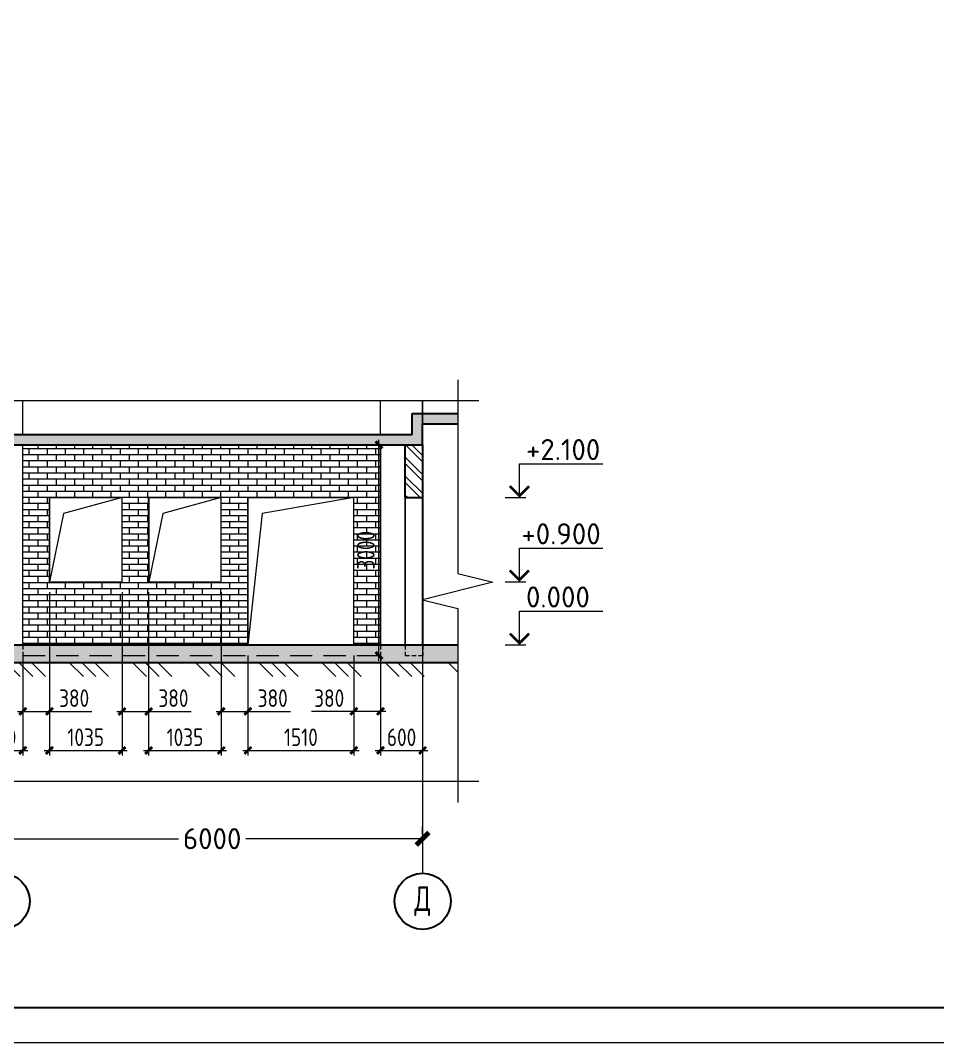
# Model space of a CAD drawing. Extents: x -965262 to 1142518, y -357520 to 71675.
# Drawn here: x 828509 to 841582, y -240088 to -225525 of the extents above; entities that cross this region are included whole.
import ezdxf

# ---------------------------------------------------------------- set-up
doc = ezdxf.new("R2010")
doc.units = 0
doc.header["$LTSCALE"] = 10
doc.linetypes.add('DOTE', pattern=[2.42, 2, -0.2, 0.02, -0.2])
doc.linetypes.add('HIDDEN', pattern=[9.525, 6.35, -3.175])
doc.layers.get('0').update_dxf_attribs({"linetype": 'CONTINUOUS', "lineweight": 30})
doc.layers.get('Defpoints').update_dxf_attribs({"linetype": 'CONTINUOUS'})
doc.layers.add('DOTE', color=7, linetype='DOTE', lineweight=9)
doc.styles.add('GOST 2.304', font='isocpeur.ttf', dxfattribs={"width": 0.75, "height": 250})
doc.styles.get("Standard").update_dxf_attribs({"font": 'isocpeur.ttf', "height": 300})
doc.styles.add('ГОСТ 2м', font='isocpeur.ttf', dxfattribs={"width": 0.8, "height": 250})
doc.dimstyles.get("Standard").update_dxf_attribs({"dimscale": 100, "dimtxt": 300, "dimasz": 1.8, "dimexe": 1.8, "dimexo": 0.625, "dimgap": 0.9, "dimtad": 0, "dimdec": 0, "dimzin": 0, "dimdsep": 46, "dimtxsty": 'Standard', "dimblk": 'ARCHTICK', "dimcen": 0.9, "dimclrd": 256, "dimclre": 256, "dimclrt": 256, "dimadec": 0, "dimazin": 0, "dimtfac": 1, "dimtdec": 0, "dimtofl": 0, "dimtmove": 0, "dimatfit": 3, "dimfxl": 1, "dimtolj": 1, "dimtzin": 0, "dimlwd": 15, "dimlwe": 15, "dimarcsym": 0})
doc.dimstyles.new('ГОСТ 2м', dxfattribs={"dimtxt": 250, "dimasz": 100, "dimexe": 75, "dimexo": 150, "dimgap": 62.5, "dimtad": 1, "dimdec": 0, "dimtxsty": 'ГОСТ 2м', "dimblk": 'ARCHTICK', "dimcen": 150, "dimdle": 75, "dimclrd": 256, "dimclre": 256, "dimclrt": 256, "dimadec": 0, "dimazin": 0, "dimtfac": 1, "dimtdec": 0, "dimtmove": 0, "dimatfit": 3, "dimldrblk": 'OBLIQUE', "dimfxl": 1, "dimlwd": 15, "dimlwe": 15, "dimarcsym": 0})
pattern_1 = [(45, (2139256.8, -229306.3), (-179.605122, 179.605122), []), (45, (2139436.4, -229306.3), (-179.605122, 179.605122), [317.5, -63.5, 0, -63.5])]

# ---------------------------------------------------------------- blocks, each defined once
blk = doc.blocks.new('_ArchTick')
at = {"color": 0, "linetype": 'ByBlock', "lineweight": 0, "const_width": 0.4}
blk.add_lwpolyline([(-0.5, -0.5), (0.5, 0.5)], dxfattribs=at)
blk = doc.blocks.new('*D730')
at = {"lineweight": 15, "transparency": 16777216}
for p, q in [((828242, -237121), (828242, -237003)), ((834242, -237121), (834242, -237003)), ((828242, -237183), (830762, -237183)), ((834242, -237183), (831722, -237183))]:
    blk.add_line(p, q, dxfattribs=at)
at = {"layer": 'Defpoints', "color": 0, "lineweight": 15, "transparency": 16777216}
for p in [(828242, -237183, 1451), (834242, -237183), (834242, -237183)]:
    blk.add_point(p, dxfattribs=at)
at = {"lineweight": 15, "transparency": 16777216, "xscale": 180, "yscale": 180, "zscale": 180, "rotation": 180}
blk.add_blockref('_ArchTick', (828242, -237183), dxfattribs=at)
at = {"lineweight": 15, "transparency": 16777216, "xscale": 180, "yscale": 180, "zscale": 180}
blk.add_blockref('_ArchTick', (834242, -237183), dxfattribs=at)
at = {"lineweight": 15, "transparency": 16777216, "insert": (831242, -237183), "char_height": 300, "attachment_point": 5}
blk.add_mtext('\\A1;6000', dxfattribs=at)
blk = doc.blocks.new('*D758')
at = {"lineweight": 15, "transparency": 16777216}
for p, q in [((827942, -234573), (827942, -236000)), ((828542, -234573), (828542, -236000)), ((827867, -235925), (828617, -235925))]:
    blk.add_line(p, q, dxfattribs=at)
at = {"layer": 'Defpoints', "color": 0, "lineweight": 15, "transparency": 16777216}
for p in [(827942, -234423, 3689), (828542, -234423, 3689), (828542, -235925)]:
    blk.add_point(p, dxfattribs=at)
at = {"lineweight": 15, "transparency": 16777216, "xscale": 100, "yscale": 100, "zscale": 100, "rotation": 180}
blk.add_blockref('_ArchTick', (827942, -235925), dxfattribs=at)
at = {"lineweight": 15, "transparency": 16777216, "xscale": 100, "yscale": 100, "zscale": 100}
blk.add_blockref('_ArchTick', (828542, -235925), dxfattribs=at)
at = {"lineweight": 15, "transparency": 16777216, "insert": (828242, -235738), "char_height": 250, "attachment_point": 5, "style": 'ГОСТ 2м'}
blk.add_mtext('600', dxfattribs=at)
blk = doc.blocks.new('_Oblique')
at = {"color": 0, "linetype": 'ByBlock', "lineweight": -2}
blk.add_line((-0.5, -0.5), (0.5, 0.5), dxfattribs=at)
blk = doc.blocks.new('*D759')
at = {"lineweight": 15, "transparency": 16777216}
for p, q in [((828922, -233673), (828922, -235444)), ((828542, -234573), (828542, -235444)), ((828467, -235369), (828922, -235369)), ((828922, -235369), (829527, -235369))]:
    blk.add_line(p, q, dxfattribs=at)
at = {"layer": 'Defpoints', "color": 0, "lineweight": 15, "transparency": 16777216}
for p in [(828922, -233523, 3689), (828542, -234423, 3689), (828922, -235369)]:
    blk.add_point(p, dxfattribs=at)
at = {"lineweight": 15, "transparency": 16777216, "xscale": 100, "yscale": 100, "zscale": 100, "rotation": 180}
blk.add_blockref('_ArchTick', (828542, -235369), dxfattribs=at)
at = {"lineweight": 15, "transparency": 16777216, "xscale": 100, "yscale": 100, "zscale": 100}
blk.add_blockref('_ArchTick', (828922, -235369), dxfattribs=at)
at = {"lineweight": 15, "transparency": 16777216, "insert": (829275, -235181), "char_height": 250, "attachment_point": 5, "style": 'ГОСТ 2м'}
blk.add_mtext('380', dxfattribs=at)
blk = doc.blocks.new('*D760')
at = {"lineweight": 15, "transparency": 16777216}
for p, q in [((828922, -233673), (828922, -236000)), ((829957, -233673), (829957, -236000)), ((828847, -235925), (830032, -235925))]:
    blk.add_line(p, q, dxfattribs=at)
at = {"layer": 'Defpoints', "color": 0, "lineweight": 15, "transparency": 16777216}
for p in [(828922, -233523, 3689), (829957, -233523, 3689), (829957, -235925)]:
    blk.add_point(p, dxfattribs=at)
at = {"lineweight": 15, "transparency": 16777216, "xscale": 100, "yscale": 100, "zscale": 100, "rotation": 180}
blk.add_blockref('_ArchTick', (828922, -235925), dxfattribs=at)
at = {"lineweight": 15, "transparency": 16777216, "xscale": 100, "yscale": 100, "zscale": 100}
blk.add_blockref('_ArchTick', (829957, -235925), dxfattribs=at)
at = {"lineweight": 15, "transparency": 16777216, "insert": (829440, -235738), "char_height": 250, "attachment_point": 5, "style": 'ГОСТ 2м'}
blk.add_mtext('1035', dxfattribs=at)
blk = doc.blocks.new('*D761')
at = {"lineweight": 15, "transparency": 16777216}
for p, q in [((829957, -233673), (829957, -235444)), ((830337, -233673), (830337, -235444)), ((829882, -235369), (830337, -235369)), ((830337, -235369), (830942, -235369))]:
    blk.add_line(p, q, dxfattribs=at)
at = {"layer": 'Defpoints', "color": 0, "lineweight": 15, "transparency": 16777216}
for p in [(829957, -233523, 3689), (830337, -233523, 3689), (830337, -235369)]:
    blk.add_point(p, dxfattribs=at)
at = {"lineweight": 15, "transparency": 16777216, "xscale": 100, "yscale": 100, "zscale": 100, "rotation": 180}
blk.add_blockref('_ArchTick', (829957, -235369), dxfattribs=at)
at = {"lineweight": 15, "transparency": 16777216, "xscale": 100, "yscale": 100, "zscale": 100}
blk.add_blockref('_ArchTick', (830337, -235369), dxfattribs=at)
at = {"lineweight": 15, "transparency": 16777216, "insert": (830690, -235181), "char_height": 250, "attachment_point": 5, "style": 'ГОСТ 2м'}
blk.add_mtext('380', dxfattribs=at)
blk = doc.blocks.new('*D762')
at = {"lineweight": 15, "transparency": 16777216}
for p, q in [((830337, -233673), (830337, -236000)), ((831372, -233673), (831372, -236000)), ((830262, -235925), (831447, -235925))]:
    blk.add_line(p, q, dxfattribs=at)
at = {"layer": 'Defpoints', "color": 0, "lineweight": 15, "transparency": 16777216}
for p in [(830337, -233523, 3689), (831372, -233523, 3689), (831372, -235925)]:
    blk.add_point(p, dxfattribs=at)
at = {"lineweight": 15, "transparency": 16777216, "xscale": 100, "yscale": 100, "zscale": 100, "rotation": 180}
blk.add_blockref('_ArchTick', (830337, -235925), dxfattribs=at)
at = {"lineweight": 15, "transparency": 16777216, "xscale": 100, "yscale": 100, "zscale": 100}
blk.add_blockref('_ArchTick', (831372, -235925), dxfattribs=at)
at = {"lineweight": 15, "transparency": 16777216, "insert": (830855, -235738), "char_height": 250, "attachment_point": 5, "style": 'ГОСТ 2м'}
blk.add_mtext('1035', dxfattribs=at)
blk = doc.blocks.new('*D763')
at = {"lineweight": 15, "transparency": 16777216}
for p, q in [((831372, -233673), (831372, -235444)), ((831752, -234573), (831752, -235444)), ((831297, -235369), (831752, -235369)), ((831752, -235369), (832357, -235369))]:
    blk.add_line(p, q, dxfattribs=at)
at = {"layer": 'Defpoints', "color": 0, "lineweight": 15, "transparency": 16777216}
for p in [(831372, -233523, 3689), (831752, -234423, 3689), (831752, -235369)]:
    blk.add_point(p, dxfattribs=at)
at = {"lineweight": 15, "transparency": 16777216, "xscale": 100, "yscale": 100, "zscale": 100, "rotation": 180}
blk.add_blockref('_ArchTick', (831372, -235369), dxfattribs=at)
at = {"lineweight": 15, "transparency": 16777216, "xscale": 100, "yscale": 100, "zscale": 100}
blk.add_blockref('_ArchTick', (831752, -235369), dxfattribs=at)
at = {"lineweight": 15, "transparency": 16777216, "insert": (832105, -235181), "char_height": 250, "attachment_point": 5, "style": 'ГОСТ 2м'}
blk.add_mtext('380', dxfattribs=at)
blk = doc.blocks.new('*D764')
at = {"lineweight": 15, "transparency": 16777216}
for p, q in [((831752, -234573), (831752, -236000)), ((833262, -234573), (833262, -236000)), ((831677, -235925), (833337, -235925))]:
    blk.add_line(p, q, dxfattribs=at)
at = {"layer": 'Defpoints', "color": 0, "lineweight": 15, "transparency": 16777216}
for p in [(831752, -234423, 3689), (833262, -234423, 3689), (833262, -235925)]:
    blk.add_point(p, dxfattribs=at)
at = {"lineweight": 15, "transparency": 16777216, "xscale": 100, "yscale": 100, "zscale": 100, "rotation": 180}
blk.add_blockref('_ArchTick', (831752, -235925), dxfattribs=at)
at = {"lineweight": 15, "transparency": 16777216, "xscale": 100, "yscale": 100, "zscale": 100}
blk.add_blockref('_ArchTick', (833262, -235925), dxfattribs=at)
at = {"lineweight": 15, "transparency": 16777216, "insert": (832507, -235738), "char_height": 250, "attachment_point": 5, "style": 'ГОСТ 2м'}
blk.add_mtext('1510', dxfattribs=at)
blk = doc.blocks.new('*D765')
at = {"lineweight": 15, "transparency": 16777216}
for p, q in [((833262, -234573), (833262, -235444)), ((833642, -234573), (833642, -235444)), ((833262, -235369), (832657, -235369)), ((833717, -235369), (833262, -235369))]:
    blk.add_line(p, q, dxfattribs=at)
at = {"layer": 'Defpoints', "color": 0, "lineweight": 15, "transparency": 16777216}
for p in [(833262, -234423, 3689), (833642, -234423, 3689), (833262, -235369)]:
    blk.add_point(p, dxfattribs=at)
at = {"lineweight": 15, "transparency": 16777216, "xscale": 100, "yscale": 100, "zscale": 100, "rotation": 180}
blk.add_blockref('_ArchTick', (833262, -235369), dxfattribs=at)
at = {"lineweight": 15, "transparency": 16777216, "xscale": 100, "yscale": 100, "zscale": 100}
blk.add_blockref('_ArchTick', (833642, -235369), dxfattribs=at)
at = {"lineweight": 15, "transparency": 16777216, "insert": (832910, -235181), "char_height": 250, "attachment_point": 5, "style": 'ГОСТ 2м'}
blk.add_mtext('380', dxfattribs=at)
blk = doc.blocks.new('*D766')
at = {"lineweight": 15, "transparency": 16777216}
for p, q in [((833642, -234573), (833642, -236000)), ((834242, -234573), (834242, -236000)), ((833567, -235925), (834317, -235925))]:
    blk.add_line(p, q, dxfattribs=at)
at = {"layer": 'Defpoints', "color": 0, "lineweight": 15, "transparency": 16777216}
for p in [(833642, -234423, 3689), (834242, -234423, 3689), (834242, -235925)]:
    blk.add_point(p, dxfattribs=at)
at = {"lineweight": 15, "transparency": 16777216, "xscale": 100, "yscale": 100, "zscale": 100, "rotation": 180}
blk.add_blockref('_ArchTick', (833642, -235925), dxfattribs=at)
at = {"lineweight": 15, "transparency": 16777216, "xscale": 100, "yscale": 100, "zscale": 100}
blk.add_blockref('_ArchTick', (834242, -235925), dxfattribs=at)
at = {"lineweight": 15, "transparency": 16777216, "insert": (833942, -235738), "char_height": 250, "attachment_point": 5, "style": 'ГОСТ 2м'}
blk.add_mtext('600', dxfattribs=at)
blk = doc.blocks.new('*D768')
at = {"lineweight": 15, "transparency": 16777216}
for p, q in [((833620, -234648), (833620, -231498)), ((833492, -231573), (833545, -231573)), ((833492, -234573), (833545, -234573))]:
    blk.add_line(p, q, dxfattribs=at)
at = {"layer": 'Defpoints', "color": 0, "lineweight": 15, "transparency": 16777216}
for p in [(833620, -231573), (833642, -231573, 3689), (833642, -234573)]:
    blk.add_point(p, dxfattribs=at)
at = {"lineweight": 15, "transparency": 16777216, "xscale": 100, "yscale": 100, "zscale": 100}
for p, rotation in [((833620, -231573), 90), ((833620, -234573), 270)]:
    blk.add_blockref('_ArchTick', p, dxfattribs=dict(at, rotation=rotation))
at = {"lineweight": 15, "transparency": 16777216, "insert": (833433, -233073), "char_height": 250, "attachment_point": 5, "rotation": 90, "style": 'ГОСТ 2м'}
blk.add_mtext('3000', dxfattribs=at)

msp = doc.modelspace()

# ---------------------------------------------------------------- hatches: boundary and pattern name
at = {"lineweight": 15}
h = msp.add_hatch(dxfattribs=at)
h.set_pattern_fill('ANSI35', color=256, scale=40)
h.set_pattern_definition(pattern_1)
h.paths.add_polyline_path([(810242.2, -231773.2), (810242.2, -231623.2), (813952.2, -231623.2), (813952.2, -231423.2), (834092.2, -231423.2), (834092.2, -231123.2), (834742.2, -231123.2), (834742.2, -231273.2), (834242.2, -231273.2), (834242.2, -231573.2), (814102.2, -231573.2), (814102.2, -231773.2)])
h = msp.add_hatch(dxfattribs=at)
h.set_pattern_fill('AR-BRSTD', color=1, scale=1.28)
h.set_pattern_definition([(0, (2139256.8, -231710.37), (0, 86.709504), []), (90, (2139256.8, -231710.37), (-130.048, 86.709504), [86.709504, -86.709504])])
h.paths.add_polyline_path([(831752, -232323.3), (831752, -232323.1), (833262, -232323.2), (833262.3, -232323.2), (833262.2, -234423.2), (833642.2, -234423.2), (833642.2, -231573.2), (828542.2, -231573.2), (828542.2, -234423.2), (831752.2, -234423.2)])
h.paths.add_polyline_path([(830337.1, -233523), (830337.1, -233523), (830337, -232323.2)], flags=16)
h.paths.add_polyline_path([(829957.1, -233523.2), (828922, -233523.2), (828922, -232323.2), (828922, -232323.2), (829957, -232323.2)], flags=16)
h.paths.add_polyline_path([(830337.1, -233523), (831372, -233523), (831372, -232323.2), (830337.1, -232323.2)], flags=16)
h.paths.add_polyline_path([(833720.1, -233415.7), (833720.1, -232730.7), (833120.1, -232730.7), (833120.1, -233415.7)], flags=9)
h = msp.add_hatch(dxfattribs=at)
h.set_pattern_fill('ANSI32', color=1, scale=20, angle=90)
h.set_pattern_definition([(135, (2174733.95, -217458.24), (-134.703842, -134.703842), []), (135, (2174733.95, -217368.44), (-134.703842, -134.703842), [])])
h.paths.add_polyline_path([(834242.9, -232323.2), (833992.9, -232323.2), (833992.9, -231573.2), (834242.9, -231573.2)])
h = msp.add_hatch(dxfattribs=at)
h.set_pattern_fill('ANSI35', color=256, scale=40)
h.set_pattern_definition(pattern_1)
h.paths.add_polyline_path([(834742.2, -234673.2), (801342.2, -234673.2), (801342.2, -234423.2), (834742.2, -234423.2)])
h = msp.add_hatch(dxfattribs=at)
h.set_pattern_fill('MCSHATCHBG', color=256, scale=40, angle=90, style=0, pattern_type=2)
h.set_pattern_definition([(135, (914731.15, -189699.03), (-450, -450), []), (135, (914731.15, -189519.03), (-450, -450), []), (135, (914731.15, -190239.03), (-450, -450), [])])
h.paths.add_polyline_path([(801842.2, -234673.2), (801342.2, -234673.2), (801342.2, -234873.2), (801842.2, -234873.2)])
h.paths.add_polyline_path([(825577.2, -234673.2), (801842.2, -234673.2), (801842.2, -234873.2), (825377.2, -234873.2), (825377.2, -234873.2), (826077.2, -234873.2), (826077.2, -234873.2), (834742.2, -234873.2), (834742.2, -234673.2), (825877.2, -234673.2), (825713.1, -234673.2), (825414.8, -234673.2)])

# ---------------------------------------------------------------- linework, layer by layer
at = {"color": 5, "lineweight": 15, "ltscale": 10, "extrusion": (0, 1, 0)}
msp.add_line((834742.2, -230943.2, 12027.3), (826186.7, -230943.2, 12027.3), dxfattribs=at)
at = {"lineweight": 15}
for p, q in [((828542.2, -231423.2, 11999), (828542.2, -230943.2, 11999)), ((833642.2, -231423.2, 11999), (833642.2, -230943.2, 11999)), ((834242.2, -231423.2, 11999), (834242.2, -230943.2, 11999)), ((828542.2, -234423.2, 11999), (828542.2, -231573.2, 11999)), ((833642.2, -234423.2, 11999), (833642.2, -231573.2, 11999)), ((833992.9, -234423.2, 18279), (833992.9, -231573.2, 18279)), ((834242.2, -234423.2, 11999), (834242.2, -231573.2, 11999))]:
    msp.add_line(p, q, dxfattribs=at)
at = {"color": 5, "lineweight": 15, "ltscale": 10, "extrusion": (1, 0, 0)}
msp.add_line((834742.2, -230943.2, 12027.3), (834742.2, -233404.9, 12003.1), dxfattribs=at)
for p, q in [((834092.2, -231123.2, 11963.6), (834742.2, -231123.2, 12117.1)), ((834092.2, -231423.2, 11999), (834092.2, -231123.2, 11999)), ((834242.2, -231273.2, 11999), (834742.2, -231273.2, 12117.1)), ((834242.2, -231573.2, 12034.5), (834242.2, -231273.2, 12034.5)), ((813952.2, -231423.2, 7207.4), (834092.2, -231423.2, 11999)), ((814102.2, -231573.2, 7207.4), (834242.2, -231573.2, 5736.3)), ((801342.2, -234423.2, 8121.8), (834742.2, -234423.2, 5699.7)), ((801342.2, -234673.2, 8122), (834742.2, -234673.2, 5660.4))]:
    msp.add_line(p, q)
at = {"color": 1, "lineweight": 15}
for p, q in [((828542.2, -234423.2, 11999), (828542.2, -231573.2, 11999)), ((828542.2, -231573.2, 11999), (833642.2, -231573.2, 11999)), ((833642.2, -231573.2, 11999), (833642.2, -234423.2, 11999)), ((828922.1, -233523.2, 11999), (828922, -232323.2, 11999)), ((828922, -232323.2, 11999), (829957, -232323.2, 11999)), ((829957, -232323.2, 11999), (829125.1, -232551.1, 19935.3)), ((829957.1, -233523.2, 11999), (829957, -232323.2, 11999)), ((830337.1, -233523.2, 11999), (830337, -232323.2, 11999)), ((830337, -232323.2, 11999), (831372, -232323.2, 11999)), ((831372, -232323.2, 11999), (830540.1, -232551.1, 19935.3)), ((831752, -232323.1, 11999.1), (833262, -232323.2, 11999)), ((831752.2, -234423.2, 11999), (831752, -232323.2, 11999)), ((833262.3, -232323.2, 11999), (831752, -232323.3, 11999)), ((831752, -232323.3, 11999), (831752.2, -234423.2, 11999)), ((833262, -232323.2, 11999), (831955.1, -232551.1, 19935.3)), ((833262.2, -234423.2, 11999), (833262, -232323.2, 11999)), ((833262.2, -234423.2, 11999), (833262.3, -232323.2, 11999)), ((833992.9, -232323.2, 13664.4), (833992.9, -234423.2, 18279)), ((834242.9, -232323.2, 13664.4), (834242.9, -234423.2, 18279)), ((829125.1, -232551.1, 19935.3), (828922.1, -233523, 11999)), ((830540.1, -232551.1, 19935.3), (830337.1, -233523, 11999)), ((831955.1, -232551.1, 19935.3), (831752.2, -234423.2, 11999)), ((828922, -233523.2, 11999), (829957.1, -233523.2, 11999)), ((830337, -233523.2, 11999), (831372.1, -233523.2, 11999)), ((831752.2, -234423.2, 11999), (828542.2, -234423.2, 11999)), ((828542.2, -234423.2, 11999), (828542.2, -234423.2, 11999)), ((833642.2, -234423.2, 11999), (833262.2, -234423.2, 11999)), ((833992.9, -234423.2, 18279), (834242.9, -234423.2, 18279))]:
    msp.add_line(p, q, dxfattribs=at)
at = {"color": 1}
for p, q in [((833992.9, -232323.2, 13664.4), (833992.9, -231573.2, 12016.3)), ((833992.9, -231573.2, 18279), (834242.9, -231573.2, 12016.3)), ((834242.9, -232323.2, 13664.4), (834242.9, -231573.2, 12016.3)), ((833992.9, -232323.2, 18279), (834242.9, -232323.2, 18279))]:
    msp.add_line(p, q, dxfattribs=at)
at = {"lineweight": 15, "ltscale": 100}
for p, q in [((835621.6, -231843.2, 6501.9), (836809.9, -231843.2, 6501.9)), ((835621.6, -232323.2, 6501.9), (835621.6, -231843.2, 6501.9)), ((835420.4, -232323.2, 6501.9), (835711.6, -232323.2, 6501.9)), ((835621.6, -233043.2, 6501.9), (836809.9, -233043.2, 6501.9)), ((835621.6, -233523.2, 6501.9), (835621.6, -233043.2, 6501.9)), ((835420.4, -233523.2, 6501.9), (835711.6, -233523.2, 6501.9)), ((835621.6, -233943.2, 6501.9), (836809.9, -233943.2, 6501.9)), ((835621.6, -234423.2, 6501.9), (835621.6, -233943.2, 6501.9)), ((835420.4, -234423.2, 6501.9), (835711.6, -234423.2, 6501.9))]:
    msp.add_line(p, q, dxfattribs=at)
at = {"color": 1, "linetype": 'HIDDEN', "lineweight": 15}
for p, q in [((828542.2, -234423.2, 11999), (828542.2, -234573.2, 11999)), ((833642.2, -234423.2, 11999), (833642.2, -234573.2, 11999)), ((833992.9, -234423.2, 18279), (833992.9, -234573.2, 18279)), ((834242.9, -234423.2, 18279), (834242.9, -234573.2, 18279)), ((833992.9, -234573.2, 18279), (834242.9, -234573.2, 18279))]:
    msp.add_line(p, q, dxfattribs=at)
at = {"color": 1, "linetype": 'HIDDEN', "lineweight": 15, "ltscale": 5}
msp.add_line((828542.2, -234573.2, 11999), (833642.2, -234573.2, 11999), dxfattribs=at)
at = {"lineweight": 15, "elevation": 9801.8}
msp.add_lwpolyline([(796267.6, -240087.8), (880367.6, -240087.8), (880367.6, -180687.8), (796267.6, -180687.8)], close=True, dxfattribs=at)
msp.add_lwpolyline([(796267.6, -240087.8), (880367.6, -240087.8), (880367.6, -180687.8), (796267.6, -180687.8)], close=True, dxfattribs=at)
at = {"elevation": 9801.8}
msp.add_lwpolyline([(798267.6, -239587.8), (879867.6, -239587.8), (879867.6, -181187.8), (798267.6, -181187.8)], close=True, dxfattribs=at)
msp.add_lwpolyline([(798267.6, -239587.8), (879867.6, -239587.8), (879867.6, -181187.8), (798267.6, -181187.8)], close=True, dxfattribs=at)
at = {"color": 5, "lineweight": 15, "ltscale": 10, "extrusion": (1, 0, 0), "elevation": 834742.2}
for points in [[(-230643.2, 12027.3), (-230943.2, 12027.3)], [(-236367.3, 12003.1), (-236667.3, 12003.1)]]:
    msp.add_lwpolyline(points, dxfattribs=at)
at = {"color": 5, "lineweight": 15, "ltscale": 10, "extrusion": (-0.080866, 0, -0.996725)}
for points, elevation in [([(230943.2, -831335.8), (230943.2, -831035.8)], -79490.6), ([(236367.3, -831337.7), (236367.3, -831037.7)], -79466.4)]:
    msp.add_lwpolyline(points, dxfattribs=dict(at, elevation=elevation))
at = {"lineweight": 15, "ltscale": 100, "const_width": 36, "elevation": 7587}
for points in [[(835758.9, -232160.5), (835621.6, -232297.7), (835484.4, -232160.5)], [(835758.9, -233360.5), (835621.6, -233497.7), (835484.4, -233360.5)], [(835758.9, -234260.5), (835621.6, -234397.7), (835484.4, -234260.5)]]:
    msp.add_lwpolyline(points, dxfattribs=at)
at = {"color": 1, "lineweight": 15, "elevation": 11999}
for points in [[(828922, -233523.2), (829957, -233523.2), (829957, -232323.2), (828922, -232323.2)], [(830337.1, -233523), (831372, -233523), (831372, -232323.2), (830337.1, -232323.2)]]:
    msp.add_lwpolyline(points, close=True, dxfattribs=at)
at = {"color": 5, "lineweight": 15, "ltscale": 10, "elevation": 12003.1}
for points in [[(834742.2, -233404.9), (835242.2, -233529.9)], [(835242.2, -233529.9), (834242.2, -233779.9)], [(834242.2, -233779.9), (834742.2, -233904.9)], [(834742.2, -233904.9), (834742.2, -236367.3)]]:
    msp.add_lwpolyline(points, dxfattribs=at)
at = {"color": 5, "lineweight": 15, "ltscale": 10, "extrusion": (0, 1, 0), "elevation": -236367.3}
msp.add_lwpolyline([(-834742.2, 12003.1), (-818292.2, 12003.1)], dxfattribs=at)
at = {"layer": 'DOTE', "ltscale": 100}
msp.add_line((834242.2, -230943.2, 15162.5), (834242.2, -237674.7, 15279.6), dxfattribs=at)
at = {"layer": 'DOTE', "linetype": 'Continuous', "lineweight": 30}
for centre in [(828242.2, -238074.7, 12003.1), (834242.2, -238074.7, 12003.1)]:
    msp.add_circle(centre, 400, dxfattribs=at)

# ---------------------------------------------------------------- texts
at = {"lineweight": 15, "ltscale": 100, "style": 'GOST 2.304'}
for s, p in [('+2.100', (835715.2, -231789.2, 6501.9)), ('+0.900', (835649.9, -232989.2, 6501.9)), ('0.000', (835715.2, -233889.2, 6501.9))]:
    msp.add_text(s, height=300, dxfattribs=at).set_placement(p)
at = {"layer": 'DOTE', "linetype": 'Continuous', "lineweight": 30, "ltscale": 100, "insert": (834242.2, -238074.7, 12003.1), "char_height": 350, "width": 800, "attachment_point": 5, "style": 'GOST 2.304'}
msp.add_mtext('Д', dxfattribs=at)

# ---------------------------------------------------------------- dimensions: what is measured, and where the dimension line sits
at = {"lineweight": 15}
dim = msp.add_linear_dim(base=(833620.1, -231573.2, 8310.4), p1=(833642.2, -234573.2, 8310.4), p2=(833642.2, -231573.2, 11999), angle=90, dimstyle='ГОСТ 2м', dxfattribs=at)
dim.commit()
dim.dimension.update_dxf_attribs({"geometry": '*D768', "text_midpoint": (833432.6, -233073.2, 8310.4)})
for base, p1, p2, dimstyle, picture, middle in [((828922.1, -235368.7, 8310.4), (828542.2, -234423.2, 11999), (828922.1, -233523.2, 11999), 'ГОСТ 2м', '*D759', (829274.6, -235181.2, 8310.4)), ((829957.1, -235925.1, 8310.4), (828922.1, -233523.2, 11999), (829957.1, -233523.2, 11999), 'ГОСТ 2м', '*D760', (829439.6, -235737.6, 8310.4)), ((830337.1, -235368.7, 8310.4), (829957.1, -233523.2, 11999), (830337.1, -233523.2, 11999), 'ГОСТ 2м', '*D761', (830689.6, -235181.2, 8310.4)), ((831372.1, -235925.1, 8310.4), (830337.1, -233523.2, 11999), (831372.1, -233523.2, 11999), 'ГОСТ 2м', '*D762', (830854.6, -235737.6, 8310.4)), ((831752.2, -235368.7, 8310.4), (831372, -233523, 11999), (831752.2, -234423.2, 11999), 'ГОСТ 2м', '*D763', (832104.7, -235181.2, 8310.4)), ((828542.2, -235925.1, 8310.4), (827942.2, -234423.2, 11999), (828542.2, -234423.2, 11999), 'ГОСТ 2м', '*D758', (828242.2, -235737.6, 8310.4)), ((833262.2, -235925.1, 8310.4), (831752.2, -234423.2, 11999), (833262.2, -234423.3, 11999), 'ГОСТ 2м', '*D764', (832507.2, -235737.6, 8310.4)), ((833262.2, -235368.7, 8310.4), (833642.2, -234423.2, 11999), (833262.2, -234423.2, 11999), 'ГОСТ 2м', '*D765', (832909.7, -235181.2, 8310.4)), ((834242.2, -235925.1, 8310.4), (833642.2, -234423.2, 11999), (834242.2, -234423.2, 11999), 'ГОСТ 2м', '*D766', (833942.2, -235737.6, 8310.4)), ((834242.2, -237183.2, 13454.4), (828242.2, -237183.2, 14905.6), (834242.2, -237183.2, 13454.4), 'Standard', '*D730', (831242.2, -237183.2, 13454.4))]:
    dim = msp.add_linear_dim(base=base, p1=p1, p2=p2, dimstyle=dimstyle, dxfattribs=at)
    dim.commit()
    dim.dimension.update_dxf_attribs({"geometry": picture, "text_midpoint": middle})

doc.saveas('drawing.dxf')
